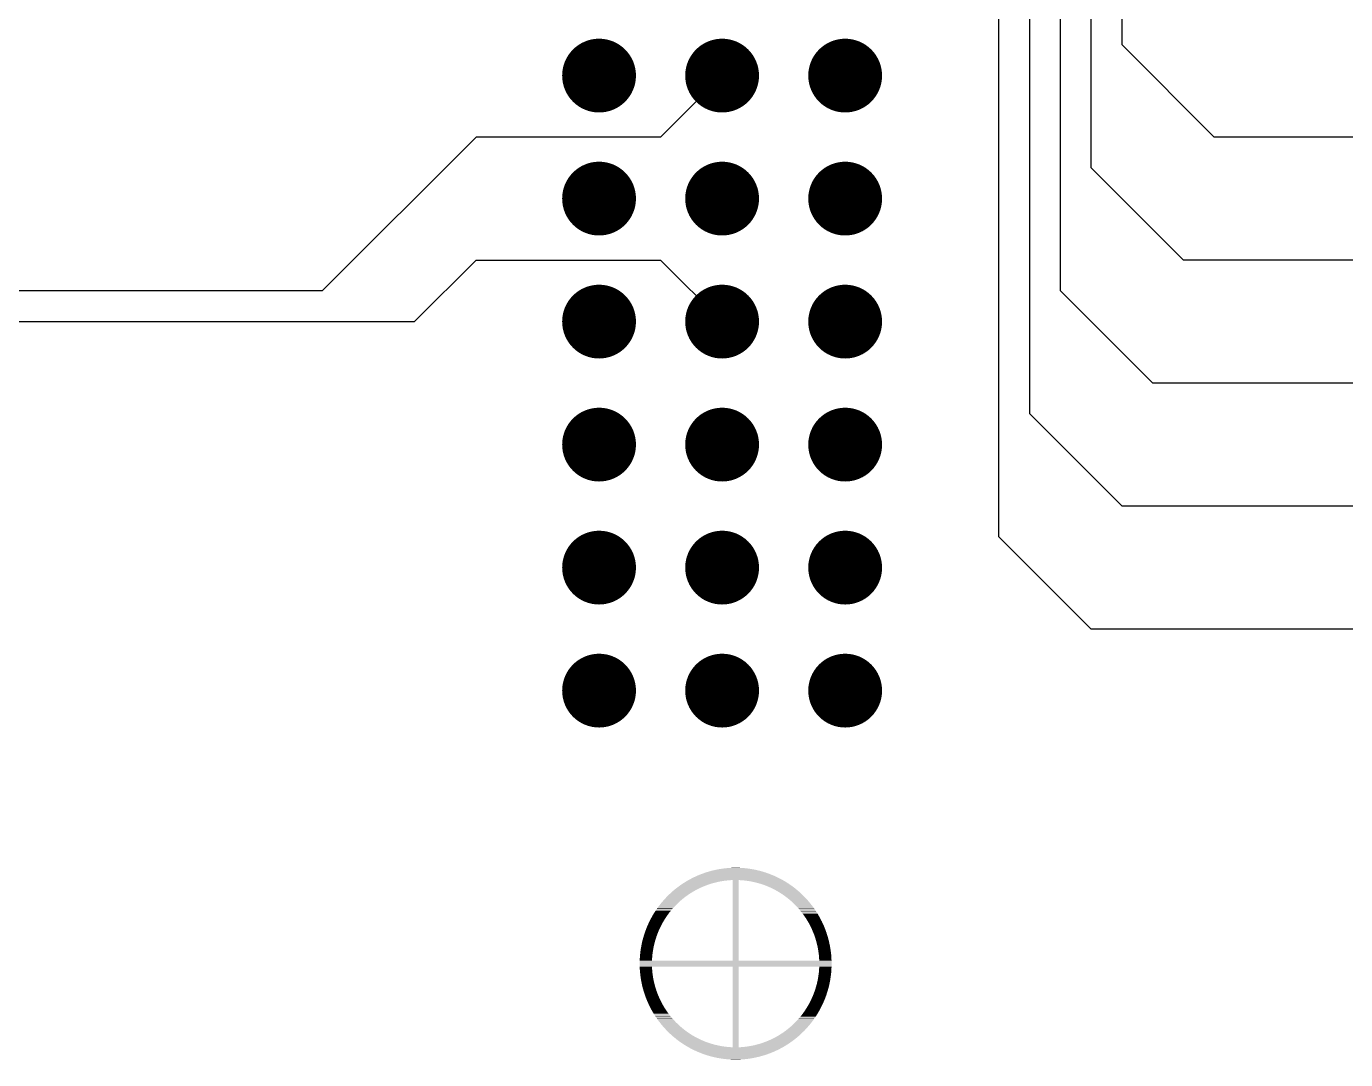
# Model space of a CAD drawing. Extents: x 295 to 953, y 10 to 290.
# Drawn here: x 777.09 to 804.33, y 113.51 to 134.85 of the extents above; entities that cross this region are included whole.
import ezdxf

# ---------------------------------------------------------------- set-up
doc = ezdxf.new("R2010")
doc.units = 0
doc.header["$LTSCALE"] = 5
doc.header["$MEASUREMENT"] = 0
doc.layers.get('0').update_dxf_attribs({"linetype": 'CONTINUOUS', "lineweight": 25})
doc.layers.add('DV-ABPB-A4_BOT', color=7, linetype='CONTINUOUS')

msp = doc.modelspace()

# ---------------------------------------------------------------- linework, layer by layer
at = {"color": 7, "const_width": 0.762}
for points in [[(789.297, 133.833, -1), (788.535, 133.833, -1)], [(791.837, 133.833, -1), (791.075, 133.833, -1)], [(794.377, 133.833, -1), (793.615, 133.833, -1)], [(789.297, 131.293, -1), (788.535, 131.293, -1)], [(791.837, 131.293, -1), (791.075, 131.293, -1)], [(794.377, 131.293, -1), (793.615, 131.293, -1)], [(789.297, 128.753, -1), (788.535, 128.753, -1)], [(791.837, 128.753, -1), (791.075, 128.753, -1)], [(794.377, 128.753, -1), (793.615, 128.753, -1)], [(789.297, 126.213, -1), (788.535, 126.213, -1)], [(791.837, 126.213, -1), (791.075, 126.213, -1)], [(794.377, 126.213, -1), (793.615, 126.213, -1)], [(789.297, 123.673, -1), (788.535, 123.673, -1)], [(791.837, 123.673, -1), (791.075, 123.673, -1)], [(794.377, 123.673, -1), (793.615, 123.673, -1)], [(789.297, 121.133, -1), (788.535, 121.133, -1)], [(791.837, 121.133, -1), (791.075, 121.133, -1)], [(794.377, 121.133, -1), (793.615, 121.133, -1)]]:
    msp.add_lwpolyline(points, format="xyb", close=True, dxfattribs=at)
at = {"color": 7}
for points in [[(792.416, 117.355), (792.361, 117.374), (791.055, 117.355), (791.108, 117.374)], [(792.361, 117.374), (792.356, 117.376), (791.108, 117.374), (791.114, 117.376)], [(792.356, 117.376), (792.301, 117.393), (791.114, 117.376), (791.169, 117.393)], [(792.301, 117.393), (792.295, 117.395), (791.169, 117.393), (791.175, 117.395)], [(792.295, 117.395), (792.24, 117.41), (791.175, 117.395), (791.23, 117.41)], [(792.24, 117.41), (792.234, 117.412), (791.23, 117.41), (791.236, 117.412)], [(792.234, 117.412), (792.178, 117.425), (791.236, 117.412), (791.292, 117.425)], [(792.178, 117.425), (792.173, 117.427), (791.292, 117.425), (791.298, 117.427)], [(792.173, 117.427), (792.116, 117.439), (791.298, 117.427), (791.354, 117.439)], [(792.116, 117.439), (792.11, 117.44), (791.354, 117.439), (791.36, 117.44)], [(792.11, 117.44), (792.053, 117.45), (791.36, 117.44), (791.416, 117.45)], [(792.053, 117.45), (792.048, 117.451), (791.416, 117.45), (791.423, 117.451)], [(792.048, 117.451), (791.991, 117.459), (791.423, 117.451), (791.479, 117.459)], [(791.991, 117.459), (791.985, 117.46), (791.479, 117.459), (791.486, 117.46)], [(791.985, 117.46), (791.927, 117.466), (791.486, 117.46), (791.542, 117.466)], [(791.927, 117.466), (791.922, 117.467), (791.542, 117.466), (791.549, 117.467)], [(791.922, 117.467), (791.864, 117.471), (791.549, 117.467), (791.605, 117.471)], [(791.864, 117.471), (791.859, 117.472), (791.605, 117.471), (791.613, 117.472)], [(791.859, 117.472), (791.8, 117.475), (791.613, 117.472), (791.669, 117.475)], [(791.8, 117.475), (791.795, 117.475), (791.669, 117.475), (791.68, 117.475)], [(791.795, 117.475), (791.732, 117.476), (791.68, 117.475), (791.732, 117.476)], [(791.059, 117.084), (791.114, 117.106), (790.552, 117.084), (790.583, 117.106)], [(791.114, 117.106), (791.147, 117.118), (790.583, 117.106), (790.6, 117.118)], [(791.147, 117.118), (791.17, 117.127), (790.6, 117.118), (790.612, 117.127)], [(791.17, 117.127), (791.226, 117.145), (790.612, 117.127), (790.639, 117.145)], [(791.226, 117.145), (791.257, 117.154), (790.639, 117.145), (790.653, 117.154)], [(791.257, 117.154), (791.283, 117.161), (790.653, 117.154), (790.665, 117.161)], [(791.283, 117.161), (791.34, 117.176), (790.665, 117.161), (790.688, 117.176)], [(791.34, 117.176), (791.394, 117.188), (790.688, 117.176), (790.706, 117.188)], [(791.394, 117.188), (791.398, 117.189), (790.706, 117.188), (790.708, 117.189)], [(791.398, 117.189), (791.456, 117.199), (790.708, 117.189), (790.726, 117.199)], [(791.456, 117.199), (791.515, 117.208), (790.726, 117.199), (790.74, 117.208)], [(791.515, 117.208), (791.574, 117.214), (790.74, 117.208), (790.752, 117.214)], [(791.574, 117.214), (791.633, 117.219), (790.752, 117.214), (790.759, 117.219)], [(791.633, 117.219), (791.655, 117.22), (790.759, 117.219), (790.761, 117.22)], [(791.655, 117.22), (791.672, 117.221), (790.761, 117.22), (790.762, 117.221)], [(792.708, 117.221), (792.704, 117.223), (790.762, 117.221), (790.766, 117.223)], [(792.704, 117.223), (792.653, 117.25), (790.766, 117.223), (790.817, 117.25)], [(792.653, 117.25), (792.648, 117.253), (790.817, 117.25), (790.822, 117.253)], [(792.648, 117.253), (792.596, 117.279), (790.822, 117.253), (790.873, 117.279)], [(792.596, 117.279), (792.591, 117.281), (790.873, 117.279), (790.879, 117.281)], [(792.591, 117.281), (792.539, 117.305), (790.879, 117.281), (790.931, 117.305)], [(792.539, 117.305), (792.533, 117.308), (790.931, 117.305), (790.937, 117.308)], [(792.533, 117.308), (792.48, 117.33), (790.937, 117.308), (790.989, 117.33)], [(792.48, 117.33), (792.475, 117.332), (790.989, 117.33), (790.995, 117.332)], [(792.475, 117.332), (792.421, 117.353), (790.995, 117.332), (791.049, 117.353)], [(792.421, 117.353), (792.416, 117.355), (791.049, 117.353), (791.055, 117.355)], [(791.799, 115.558), (791.799, 117.221), (791.672, 115.558), (791.672, 117.221)], [(792.713, 117.217), (792.708, 117.221), (791.858, 117.217), (791.799, 117.221)], [(792.722, 117.212), (792.713, 117.217), (791.917, 117.212), (791.858, 117.217)], [(792.734, 117.205), (792.722, 117.212), (791.975, 117.205), (791.917, 117.212)], [(792.75, 117.196), (792.734, 117.205), (792.034, 117.196), (791.975, 117.205)], [(792.759, 117.191), (792.75, 117.196), (792.059, 117.191), (792.034, 117.196)], [(792.769, 117.184), (792.759, 117.191), (792.092, 117.184), (792.059, 117.191)], [(792.79, 117.171), (792.769, 117.184), (792.15, 117.171), (792.092, 117.184)], [(792.812, 117.157), (792.79, 117.171), (792.202, 117.157), (792.15, 117.171)], [(792.814, 117.156), (792.812, 117.157), (792.207, 117.156), (792.202, 117.157)], [(792.84, 117.139), (792.814, 117.156), (792.264, 117.139), (792.207, 117.156)], [(792.865, 117.122), (792.84, 117.139), (792.314, 117.122), (792.264, 117.139)], [(792.868, 117.12), (792.865, 117.122), (792.32, 117.12), (792.314, 117.122)], [(792.897, 117.099), (792.868, 117.12), (792.375, 117.099), (792.32, 117.12)], [(792.917, 117.085), (792.897, 117.099), (792.408, 117.085), (792.375, 117.099)], [(790.608, 116.803), (790.635, 116.825), (790.248, 116.803), (790.267, 116.825)], [(790.635, 116.825), (790.654, 116.841), (790.267, 116.825), (790.282, 116.841)], [(790.654, 116.841), (790.693, 116.872), (790.282, 116.841), (790.311, 116.872)], [(790.693, 116.872), (790.7, 116.878), (790.311, 116.872), (790.317, 116.878)], [(790.7, 116.878), (790.749, 116.912), (790.317, 116.878), (790.351, 116.912)], [(790.749, 116.912), (790.755, 116.917), (790.351, 116.912), (790.356, 116.917)], [(790.755, 116.917), (790.798, 116.945), (790.356, 116.917), (790.386, 116.945)], [(790.798, 116.945), (790.822, 116.96), (790.386, 116.945), (790.402, 116.96)], [(790.822, 116.96), (790.848, 116.977), (790.402, 116.96), (790.421, 116.977)], [(790.848, 116.977), (790.892, 117.002), (790.421, 116.977), (790.449, 117.002)], [(790.892, 117.002), (790.899, 117.006), (790.449, 117.002), (790.454, 117.006)], [(790.899, 117.006), (790.952, 117.034), (790.454, 117.006), (790.488, 117.034)], [(790.952, 117.034), (790.969, 117.042), (790.488, 117.034), (790.498, 117.042)], [(790.969, 117.042), (791.005, 117.06), (790.498, 117.042), (790.521, 117.06)], [(791.005, 117.06), (791.053, 117.081), (790.521, 117.06), (790.549, 117.081)], [(791.053, 117.081), (791.059, 117.084), (790.549, 117.081), (790.552, 117.084)], [(792.928, 117.076), (792.917, 117.085), (792.43, 117.076), (792.408, 117.085)], [(792.961, 117.051), (792.928, 117.076), (792.484, 117.051), (792.43, 117.076)], [(792.967, 117.046), (792.961, 117.051), (792.493, 117.046), (792.484, 117.051)], [(792.993, 117.024), (792.967, 117.046), (792.537, 117.024), (792.493, 117.046)], [(793.016, 117.006), (792.993, 117.024), (792.571, 117.006), (792.537, 117.024)], [(793.027, 116.996), (793.016, 117.006), (792.589, 116.996), (792.571, 117.006)], [(793.062, 116.966), (793.027, 116.996), (792.64, 116.966), (792.589, 116.996)], [(793.064, 116.964), (793.062, 116.966), (792.642, 116.964), (792.64, 116.966)], [(793.096, 116.934), (793.064, 116.964), (792.69, 116.934), (792.642, 116.964)], [(793.11, 116.921), (793.096, 116.934), (792.709, 116.921), (792.69, 116.934)], [(793.131, 116.9), (793.11, 116.921), (792.738, 116.9), (792.709, 116.921)], [(793.155, 116.876), (793.131, 116.9), (792.771, 116.876), (792.738, 116.9)], [(793.165, 116.865), (793.155, 116.876), (792.786, 116.865), (792.771, 116.876)], [(793.199, 116.83), (793.165, 116.865), (792.83, 116.83), (792.786, 116.865)], [(793.2, 116.828), (793.199, 116.83), (792.832, 116.828), (792.83, 116.83)], [(793.234, 116.79), (793.2, 116.828), (792.878, 116.79), (792.832, 116.828)], [(790.364, 116.546), (790.387, 116.574), (790.056, 116.546), (790.074, 116.574)], [(790.387, 116.574), (790.401, 116.592), (790.074, 116.574), (790.086, 116.592)], [(790.401, 116.592), (790.431, 116.627), (790.086, 116.592), (790.109, 116.627)], [(790.431, 116.627), (790.44, 116.637), (790.109, 116.627), (790.117, 116.637)], [(790.44, 116.637), (790.478, 116.678), (790.117, 116.637), (790.147, 116.678)], [(790.478, 116.678), (790.48, 116.681), (790.147, 116.678), (790.148, 116.681)], [(790.48, 116.681), (790.521, 116.723), (790.148, 116.681), (790.181, 116.723)], [(790.521, 116.723), (790.527, 116.729), (790.181, 116.723), (790.185, 116.729)], [(790.527, 116.729), (790.564, 116.764), (790.185, 116.729), (790.214, 116.764)], [(790.564, 116.764), (790.579, 116.778), (790.214, 116.764), (790.226, 116.778)], [(790.579, 116.778), (790.608, 116.803), (790.226, 116.778), (790.248, 116.803)], [(793.241, 116.782), (793.234, 116.79), (792.886, 116.782), (792.878, 116.79)], [(793.267, 116.75), (793.241, 116.782), (792.921, 116.75), (792.886, 116.782)], [(793.281, 116.733), (793.267, 116.75), (792.938, 116.733), (792.921, 116.75)], [(793.3, 116.708), (793.281, 116.733), (792.964, 116.708), (792.938, 116.733)], [(793.32, 116.683), (793.3, 116.708), (792.988, 116.683), (792.964, 116.708)], [(793.333, 116.666), (793.32, 116.683), (793.005, 116.666), (792.988, 116.683)], [(793.357, 116.632), (793.333, 116.666), (793.035, 116.632), (793.005, 116.666)], [(793.364, 116.621), (793.357, 116.632), (793.044, 116.621), (793.035, 116.632)], [(793.393, 116.579), (793.364, 116.621), (793.079, 116.579), (793.044, 116.621)], [(793.395, 116.576), (793.393, 116.579), (793.082, 116.576), (793.079, 116.579)], [(793.425, 116.529), (793.395, 116.576), (793.118, 116.529), (793.082, 116.576)], [(790.179, 116.243), (790.205, 116.296), (789.901, 116.243), (789.923, 116.296)], [(790.205, 116.296), (790.234, 116.348), (789.923, 116.296), (789.947, 116.348)], [(790.234, 116.348), (790.237, 116.353), (789.947, 116.348), (789.95, 116.353)], [(790.237, 116.353), (790.264, 116.399), (789.95, 116.353), (789.973, 116.399)], [(790.264, 116.399), (790.271, 116.41), (789.973, 116.399), (789.978, 116.41)], [(790.271, 116.41), (790.296, 116.449), (789.978, 116.41), (789.999, 116.449)], [(790.296, 116.449), (790.307, 116.466), (789.999, 116.449), (790.008, 116.466)], [(790.307, 116.466), (790.329, 116.498), (790.008, 116.466), (790.027, 116.498)], [(790.329, 116.498), (790.346, 116.521), (790.027, 116.498), (790.04, 116.521)], [(790.346, 116.521), (790.364, 116.546), (790.04, 116.521), (790.056, 116.546)], [(793.427, 116.526), (793.425, 116.529), (793.12, 116.526), (793.118, 116.529)], [(793.453, 116.481), (793.427, 116.526), (793.153, 116.481), (793.12, 116.526)], [(793.459, 116.471), (793.453, 116.481), (793.159, 116.471), (793.153, 116.481)], [(793.48, 116.432), (793.459, 116.471), (793.186, 116.432), (793.159, 116.471)], [(793.489, 116.415), (793.48, 116.432), (793.196, 116.415), (793.186, 116.432)], [(793.506, 116.382), (793.489, 116.415), (793.217, 116.382), (793.196, 116.415)], [(793.518, 116.359), (793.506, 116.382), (793.23, 116.359), (793.217, 116.382)], [(793.531, 116.33), (793.518, 116.359), (793.247, 116.33), (793.23, 116.359)], [(793.545, 116.301), (793.531, 116.33), (793.262, 116.301), (793.247, 116.33)], [(793.555, 116.278), (793.545, 116.301), (793.274, 116.278), (793.262, 116.301)], [(790.083, 115.997), (790.091, 116.023), (789.819, 115.997), (789.826, 116.023)], [(790.091, 116.023), (790.102, 116.058), (789.826, 116.023), (789.836, 116.058)], [(790.102, 116.058), (790.11, 116.079), (789.836, 116.058), (789.842, 116.079)], [(790.11, 116.079), (790.125, 116.118), (789.842, 116.079), (789.855, 116.118)], [(790.125, 116.118), (790.131, 116.135), (789.855, 116.118), (789.86, 116.135)], [(790.131, 116.135), (790.149, 116.178), (789.86, 116.135), (789.876, 116.178)], [(790.149, 116.178), (790.154, 116.189), (789.876, 116.178), (789.88, 116.189)], [(790.154, 116.189), (790.176, 116.237), (789.88, 116.189), (789.898, 116.237)], [(790.176, 116.237), (790.179, 116.243), (789.898, 116.237), (789.901, 116.243)], [(793.569, 116.243), (793.555, 116.278), (793.291, 116.243), (793.274, 116.278)], [(793.577, 116.225), (793.569, 116.243), (793.3, 116.225), (793.291, 116.243)], [(793.592, 116.184), (793.577, 116.225), (793.319, 116.184), (793.3, 116.225)], [(793.597, 116.17), (793.592, 116.184), (793.324, 116.17), (793.319, 116.184)], [(793.614, 116.124), (793.597, 116.17), (793.343, 116.124), (793.324, 116.17)], [(793.616, 116.116), (793.614, 116.124), (793.347, 116.116), (793.343, 116.124)], [(793.633, 116.063), (793.616, 116.116), (793.366, 116.063), (793.347, 116.116)], [(793.634, 116.06), (793.633, 116.063), (793.367, 116.06), (793.366, 116.063)], [(793.65, 116.004), (793.634, 116.06), (793.385, 116.004), (793.367, 116.06)], [(790.018, 115.685), (790.025, 115.735), (789.763, 115.685), (789.769, 115.735)], [(790.025, 115.735), (790.027, 115.748), (789.769, 115.735), (789.77, 115.748)], [(790.027, 115.748), (790.034, 115.793), (789.77, 115.748), (789.777, 115.793)], [(790.034, 115.793), (790.037, 115.81), (789.777, 115.793), (789.779, 115.81)], [(790.037, 115.81), (790.045, 115.852), (789.779, 115.81), (789.787, 115.852)], [(790.045, 115.852), (790.05, 115.873), (789.787, 115.852), (789.79, 115.873)], [(790.05, 115.873), (790.058, 115.909), (789.79, 115.873), (789.798, 115.909)], [(790.058, 115.909), (790.065, 115.935), (789.798, 115.909), (789.803, 115.935)], [(790.065, 115.935), (790.074, 115.967), (789.803, 115.935), (789.811, 115.967)], [(790.074, 115.967), (790.083, 115.997), (789.811, 115.967), (789.819, 115.997)], [(793.65, 116.002), (793.65, 116.004), (793.386, 116.002), (793.385, 116.004)], [(793.664, 115.947), (793.65, 116.002), (793.402, 115.947), (793.386, 116.002)], [(793.665, 115.941), (793.664, 115.947), (793.403, 115.941), (793.402, 115.947)], [(793.676, 115.889), (793.665, 115.941), (793.417, 115.889), (793.403, 115.941)], [(793.679, 115.879), (793.676, 115.889), (793.419, 115.879), (793.417, 115.889)], [(793.687, 115.831), (793.679, 115.879), (793.429, 115.831), (793.419, 115.879)], [(793.69, 115.816), (793.687, 115.831), (793.432, 115.816), (793.429, 115.831)], [(793.696, 115.773), (793.69, 115.816), (793.44, 115.773), (793.432, 115.816)], [(793.699, 115.754), (793.696, 115.773), (793.442, 115.754), (793.44, 115.773)], [(793.704, 115.714), (793.699, 115.754), (793.448, 115.714), (793.442, 115.754)], [(793.716, 115.495), (793.715, 115.558), (789.754, 115.495), (789.755, 115.558)], [(793.715, 115.431), (793.716, 115.495), (789.755, 115.431), (789.754, 115.495)], [(790.009, 115.558), (790.012, 115.617), (789.755, 115.558), (789.758, 115.617)], [(790.013, 115.621), (790.017, 115.676), (789.758, 115.621), (789.762, 115.676)], [(790.012, 115.617), (790.013, 115.621), (789.758, 115.617), (789.758, 115.621)], [(790.017, 115.676), (790.018, 115.685), (789.762, 115.676), (789.763, 115.685)], [(793.707, 115.691), (793.704, 115.714), (793.451, 115.691), (793.448, 115.714)], [(793.709, 115.656), (793.707, 115.691), (793.455, 115.656), (793.451, 115.691)], [(793.712, 115.627), (793.709, 115.656), (793.457, 115.627), (793.455, 115.656)], [(793.713, 115.597), (793.712, 115.627), (793.459, 115.597), (793.457, 115.627)], [(793.715, 115.564), (793.713, 115.597), (793.461, 115.564), (793.459, 115.597)], [(793.715, 115.558), (793.715, 115.564), (793.461, 115.558), (793.461, 115.564)], [(790.009, 115.425), (790.009, 115.431), (789.755, 115.425), (789.755, 115.431)], [(790.011, 115.392), (790.009, 115.425), (789.757, 115.392), (789.755, 115.425)], [(790.013, 115.362), (790.011, 115.392), (789.758, 115.362), (789.757, 115.392)], [(790.015, 115.333), (790.013, 115.362), (789.761, 115.333), (789.758, 115.362)], [(790.019, 115.298), (790.015, 115.333), (789.764, 115.298), (789.761, 115.333)], [(790.022, 115.275), (790.019, 115.298), (789.766, 115.275), (789.764, 115.298)], [(790.028, 115.235), (790.022, 115.275), (789.771, 115.235), (789.766, 115.275)], [(790.03, 115.216), (790.028, 115.235), (789.774, 115.216), (789.771, 115.235)], [(790.038, 115.173), (790.03, 115.216), (789.78, 115.173), (789.774, 115.216)], [(791.799, 113.768), (791.799, 115.431), (791.672, 113.768), (791.672, 115.431)], [(793.691, 115.179), (793.693, 115.196), (793.433, 115.179), (793.436, 115.196)], [(793.693, 115.196), (793.7, 115.241), (793.436, 115.196), (793.443, 115.241)], [(793.7, 115.241), (793.701, 115.254), (793.443, 115.241), (793.445, 115.254)], [(793.701, 115.254), (793.707, 115.304), (793.445, 115.254), (793.452, 115.304)], [(793.707, 115.304), (793.708, 115.313), (793.452, 115.304), (793.453, 115.313)], [(793.708, 115.313), (793.712, 115.368), (793.453, 115.313), (793.458, 115.368)], [(793.712, 115.372), (793.715, 115.431), (793.458, 115.372), (793.461, 115.431)], [(793.712, 115.368), (793.712, 115.372), (793.458, 115.368), (793.458, 115.372)], [(790.041, 115.158), (790.038, 115.173), (789.783, 115.158), (789.78, 115.173)], [(790.051, 115.11), (790.041, 115.158), (789.791, 115.11), (789.783, 115.158)], [(790.054, 115.1), (790.051, 115.11), (789.794, 115.1), (789.791, 115.11)], [(790.067, 115.048), (790.054, 115.1), (789.805, 115.048), (789.794, 115.1)], [(790.068, 115.042), (790.067, 115.048), (789.806, 115.042), (789.805, 115.048)], [(790.084, 114.987), (790.068, 115.042), (789.82, 114.987), (789.806, 115.042)], [(790.085, 114.985), (790.084, 114.987), (789.82, 114.985), (789.82, 114.987)], [(790.103, 114.929), (790.085, 114.985), (789.836, 114.929), (789.82, 114.985)], [(790.104, 114.926), (790.103, 114.929), (789.837, 114.926), (789.836, 114.929)], [(790.123, 114.873), (790.104, 114.926), (789.854, 114.873), (789.837, 114.926)], [(793.628, 114.91), (793.635, 114.931), (793.36, 114.91), (793.368, 114.931)], [(793.635, 114.931), (793.644, 114.966), (793.368, 114.931), (793.379, 114.966)], [(793.644, 114.966), (793.652, 114.992), (793.379, 114.966), (793.387, 114.992)], [(793.652, 114.992), (793.659, 115.022), (793.387, 114.992), (793.396, 115.022)], [(793.659, 115.022), (793.667, 115.054), (793.396, 115.022), (793.405, 115.054)], [(793.667, 115.054), (793.672, 115.08), (793.405, 115.054), (793.412, 115.08)], [(793.672, 115.08), (793.68, 115.116), (793.412, 115.08), (793.42, 115.116)], [(793.68, 115.116), (793.684, 115.137), (793.42, 115.116), (793.425, 115.137)], [(793.684, 115.137), (793.691, 115.179), (793.425, 115.137), (793.433, 115.179)], [(790.127, 114.865), (790.123, 114.873), (789.856, 114.865), (789.854, 114.873)], [(790.146, 114.819), (790.127, 114.865), (789.873, 114.819), (789.856, 114.865)], [(790.152, 114.805), (790.146, 114.819), (789.878, 114.805), (789.873, 114.819)], [(790.17, 114.764), (790.152, 114.805), (789.893, 114.764), (789.878, 114.805)], [(790.179, 114.746), (790.17, 114.764), (789.901, 114.746), (789.893, 114.764)], [(790.196, 114.711), (790.179, 114.746), (789.916, 114.711), (789.901, 114.746)], [(790.208, 114.688), (790.196, 114.711), (789.926, 114.688), (789.916, 114.711)], [(790.223, 114.659), (790.208, 114.688), (789.939, 114.659), (789.926, 114.688)], [(790.24, 114.63), (790.223, 114.659), (789.952, 114.63), (789.939, 114.659)], [(793.523, 114.641), (793.547, 114.693), (793.237, 114.641), (793.265, 114.693)], [(793.547, 114.693), (793.569, 114.746), (793.265, 114.693), (793.292, 114.746)], [(793.569, 114.746), (793.572, 114.752), (793.292, 114.746), (793.294, 114.752)], [(793.572, 114.752), (793.59, 114.8), (793.294, 114.752), (793.316, 114.8)], [(793.59, 114.8), (793.595, 114.811), (793.316, 114.8), (793.321, 114.811)], [(793.595, 114.811), (793.61, 114.854), (793.321, 114.811), (793.339, 114.854)], [(793.61, 114.854), (793.615, 114.871), (793.339, 114.854), (793.345, 114.871)], [(793.615, 114.871), (793.628, 114.91), (793.345, 114.871), (793.36, 114.91)], [(790.253, 114.607), (790.24, 114.63), (789.964, 114.607), (789.952, 114.63)], [(790.274, 114.574), (790.253, 114.607), (789.981, 114.574), (789.964, 114.607)], [(790.284, 114.557), (790.274, 114.574), (789.99, 114.557), (789.981, 114.574)], [(790.311, 114.518), (790.284, 114.557), (790.011, 114.518), (789.99, 114.557)], [(790.317, 114.508), (790.311, 114.518), (790.017, 114.508), (790.011, 114.518)], [(790.35, 114.463), (790.317, 114.508), (790.043, 114.463), (790.017, 114.508)], [(790.352, 114.46), (790.35, 114.463), (790.045, 114.46), (790.043, 114.463)], [(790.388, 114.413), (790.352, 114.46), (790.075, 114.413), (790.045, 114.46)], [(790.391, 114.41), (790.388, 114.413), (790.077, 114.41), (790.075, 114.413)], [(790.426, 114.368), (790.391, 114.41), (790.106, 114.368), (790.077, 114.41)], [(793.361, 114.362), (793.384, 114.397), (793.039, 114.362), (793.069, 114.397)], [(793.384, 114.397), (793.396, 114.415), (793.069, 114.397), (793.083, 114.415)], [(793.396, 114.415), (793.414, 114.443), (793.083, 114.415), (793.106, 114.443)], [(793.414, 114.443), (793.43, 114.468), (793.106, 114.443), (793.124, 114.468)], [(793.43, 114.468), (793.443, 114.491), (793.124, 114.468), (793.141, 114.491)], [(793.443, 114.491), (793.462, 114.523), (793.141, 114.491), (793.163, 114.523)], [(793.462, 114.523), (793.471, 114.54), (793.163, 114.523), (793.174, 114.54)], [(793.471, 114.54), (793.492, 114.579), (793.174, 114.54), (793.199, 114.579)], [(793.492, 114.579), (793.497, 114.59), (793.199, 114.579), (793.206, 114.59)], [(793.497, 114.59), (793.52, 114.636), (793.206, 114.59), (793.233, 114.636)], [(793.52, 114.636), (793.523, 114.641), (793.233, 114.636), (793.237, 114.641)], [(790.436, 114.357), (790.426, 114.368), (790.113, 114.357), (790.106, 114.368)], [(790.466, 114.323), (790.436, 114.357), (790.137, 114.323), (790.113, 114.357)], [(790.482, 114.306), (790.466, 114.323), (790.15, 114.306), (790.137, 114.323)], [(790.506, 114.281), (790.482, 114.306), (790.17, 114.281), (790.15, 114.306)], [(790.532, 114.256), (790.506, 114.281), (790.189, 114.256), (790.17, 114.281)], [(790.549, 114.239), (790.532, 114.256), (790.203, 114.239), (790.189, 114.256)], [(790.584, 114.207), (790.549, 114.239), (790.229, 114.207), (790.203, 114.239)], [(790.593, 114.199), (790.584, 114.207), (790.236, 114.199), (790.229, 114.207)], [(790.638, 114.161), (790.593, 114.199), (790.27, 114.161), (790.236, 114.199)], [(790.64, 114.159), (790.638, 114.161), (790.272, 114.159), (790.27, 114.161)], [(790.684, 114.124), (790.64, 114.159), (790.305, 114.124), (790.272, 114.159)], [(790.699, 114.113), (790.684, 114.124), (790.315, 114.113), (790.305, 114.124)], [(790.732, 114.089), (790.699, 114.113), (790.339, 114.089), (790.315, 114.113)], [(793.119, 114.077), (793.153, 114.111), (792.722, 114.077), (792.77, 114.111)], [(793.153, 114.111), (793.159, 114.117), (792.77, 114.111), (792.777, 114.117)], [(793.159, 114.117), (793.188, 114.148), (792.777, 114.117), (792.816, 114.148)], [(793.188, 114.148), (793.203, 114.164), (792.816, 114.148), (792.836, 114.164)], [(793.203, 114.164), (793.222, 114.186), (792.836, 114.164), (792.862, 114.186)], [(793.222, 114.186), (793.244, 114.211), (792.862, 114.186), (792.891, 114.211)], [(793.244, 114.211), (793.256, 114.225), (792.891, 114.211), (792.906, 114.225)], [(793.256, 114.225), (793.285, 114.26), (792.906, 114.225), (792.943, 114.26)], [(793.285, 114.26), (793.289, 114.266), (792.943, 114.26), (792.949, 114.266)], [(793.289, 114.266), (793.322, 114.308), (792.949, 114.266), (792.99, 114.308)], [(793.322, 114.308), (793.324, 114.311), (792.99, 114.308), (792.992, 114.311)], [(793.324, 114.311), (793.353, 114.352), (792.992, 114.311), (793.03, 114.352)], [(793.353, 114.352), (793.361, 114.362), (793.03, 114.352), (793.039, 114.362)], [(790.761, 114.068), (790.732, 114.089), (790.36, 114.068), (790.339, 114.089)], [(790.78, 114.055), (790.761, 114.068), (790.374, 114.055), (790.36, 114.068)], [(790.828, 114.025), (790.78, 114.055), (790.406, 114.025), (790.374, 114.055)], [(790.83, 114.023), (790.828, 114.025), (790.408, 114.023), (790.406, 114.025)], [(790.881, 113.993), (790.83, 114.023), (790.443, 113.993), (790.408, 114.023)], [(790.9, 113.983), (790.881, 113.993), (790.454, 113.983), (790.443, 113.993)], [(790.933, 113.965), (790.9, 113.983), (790.477, 113.965), (790.454, 113.983)], [(790.977, 113.943), (790.933, 113.965), (790.503, 113.943), (790.477, 113.965)], [(790.986, 113.938), (790.977, 113.943), (790.509, 113.938), (790.503, 113.943)], [(791.04, 113.913), (790.986, 113.938), (790.542, 113.913), (790.509, 113.938)], [(791.062, 113.904), (791.04, 113.913), (790.553, 113.904), (790.542, 113.913)], [(791.095, 113.89), (791.062, 113.904), (790.573, 113.89), (790.553, 113.904)], [(791.15, 113.869), (791.095, 113.89), (790.602, 113.869), (790.573, 113.89)], [(791.157, 113.867), (791.15, 113.869), (790.605, 113.867), (790.602, 113.869)], [(791.206, 113.85), (791.157, 113.867), (790.63, 113.85), (790.605, 113.867)], [(791.263, 113.833), (791.206, 113.85), (790.656, 113.833), (790.63, 113.85)], [(791.268, 113.832), (791.263, 113.833), (790.658, 113.832), (790.656, 113.833)], [(791.32, 113.818), (791.268, 113.832), (790.68, 113.818), (790.658, 113.832)], [(792.805, 113.828), (792.817, 113.835), (792.187, 113.828), (792.213, 113.835)], [(792.817, 113.835), (792.831, 113.844), (792.213, 113.835), (792.244, 113.844)], [(792.831, 113.844), (792.858, 113.862), (792.244, 113.844), (792.3, 113.862)], [(792.858, 113.862), (792.87, 113.871), (792.3, 113.862), (792.323, 113.871)], [(792.87, 113.871), (792.887, 113.883), (792.323, 113.871), (792.356, 113.883)], [(792.887, 113.883), (792.918, 113.905), (792.356, 113.883), (792.411, 113.905)], [(792.918, 113.905), (792.921, 113.908), (792.411, 113.905), (792.417, 113.908)], [(792.921, 113.908), (792.949, 113.929), (792.417, 113.908), (792.465, 113.929)], [(792.949, 113.929), (792.972, 113.947), (792.465, 113.929), (792.501, 113.947)], [(792.972, 113.947), (792.982, 113.955), (792.501, 113.947), (792.518, 113.955)], [(792.982, 113.955), (793.016, 113.983), (792.518, 113.955), (792.571, 113.983)], [(793.016, 113.983), (793.021, 113.987), (792.571, 113.983), (792.578, 113.987)], [(793.021, 113.987), (793.049, 114.012), (792.578, 113.987), (792.622, 114.012)], [(793.049, 114.012), (793.068, 114.029), (792.622, 114.012), (792.649, 114.029)], [(793.068, 114.029), (793.084, 114.044), (792.649, 114.029), (792.672, 114.044)], [(793.084, 114.044), (793.114, 114.072), (792.672, 114.044), (792.715, 114.072)], [(793.114, 114.072), (793.119, 114.077), (792.715, 114.072), (792.722, 114.077)], [(791.378, 113.805), (791.32, 113.818), (790.701, 113.805), (790.68, 113.818)], [(791.411, 113.798), (791.378, 113.805), (790.711, 113.798), (790.701, 113.805)], [(791.436, 113.793), (791.411, 113.798), (790.72, 113.793), (790.711, 113.798)], [(791.495, 113.784), (791.436, 113.793), (790.736, 113.784), (790.72, 113.793)], [(791.553, 113.777), (791.495, 113.784), (790.748, 113.777), (790.736, 113.784)], [(791.612, 113.772), (791.553, 113.777), (790.757, 113.772), (790.748, 113.777)], [(791.672, 113.768), (791.612, 113.772), (790.763, 113.768), (790.757, 113.772)], [(792.704, 113.766), (792.708, 113.768), (790.766, 113.766), (790.763, 113.768)], [(792.653, 113.739), (792.704, 113.766), (790.817, 113.739), (790.766, 113.766)], [(792.648, 113.736), (792.653, 113.739), (790.822, 113.736), (790.817, 113.739)], [(792.597, 113.71), (792.648, 113.736), (790.874, 113.71), (790.822, 113.736)], [(792.591, 113.708), (792.597, 113.71), (790.879, 113.708), (790.874, 113.71)], [(792.539, 113.684), (792.591, 113.708), (790.931, 113.684), (790.879, 113.708)], [(792.533, 113.681), (792.539, 113.684), (790.937, 113.681), (790.931, 113.684)], [(792.481, 113.659), (792.533, 113.681), (790.99, 113.659), (790.937, 113.681)], [(792.475, 113.657), (792.481, 113.659), (790.995, 113.657), (790.99, 113.659)], [(792.421, 113.636), (792.475, 113.657), (791.049, 113.636), (790.995, 113.657)], [(792.416, 113.634), (792.421, 113.636), (791.054, 113.634), (791.049, 113.636)], [(792.362, 113.615), (792.416, 113.634), (791.109, 113.615), (791.054, 113.634)], [(792.356, 113.613), (792.362, 113.615), (791.114, 113.613), (791.109, 113.615)], [(792.301, 113.596), (792.356, 113.613), (791.169, 113.596), (791.114, 113.613)], [(792.295, 113.594), (792.301, 113.596), (791.175, 113.594), (791.169, 113.596)], [(792.24, 113.579), (792.295, 113.594), (791.23, 113.579), (791.175, 113.594)], [(792.234, 113.577), (792.24, 113.579), (791.236, 113.577), (791.23, 113.579)], [(792.178, 113.564), (792.234, 113.577), (791.292, 113.564), (791.236, 113.577)], [(792.172, 113.562), (792.178, 113.564), (791.298, 113.562), (791.292, 113.564)], [(792.116, 113.55), (792.172, 113.562), (791.354, 113.55), (791.298, 113.562)], [(792.708, 113.768), (792.709, 113.769), (791.799, 113.768), (791.815, 113.769)], [(792.709, 113.769), (792.711, 113.77), (791.815, 113.769), (791.837, 113.77)], [(792.711, 113.77), (792.719, 113.775), (791.837, 113.77), (791.896, 113.775)], [(792.719, 113.775), (792.73, 113.781), (791.896, 113.775), (791.955, 113.781)], [(792.73, 113.781), (792.744, 113.79), (791.955, 113.781), (792.014, 113.79)], [(792.744, 113.79), (792.762, 113.8), (792.014, 113.79), (792.072, 113.8)], [(792.762, 113.8), (792.764, 113.801), (792.072, 113.8), (792.076, 113.801)], [(792.764, 113.801), (792.782, 113.813), (792.076, 113.801), (792.13, 113.813)], [(792.782, 113.813), (792.805, 113.828), (792.13, 113.813), (792.187, 113.828)], [(792.11, 113.549), (792.116, 113.55), (791.36, 113.549), (791.354, 113.55)], [(792.054, 113.539), (792.11, 113.549), (791.417, 113.539), (791.36, 113.549)], [(792.047, 113.538), (792.054, 113.539), (791.422, 113.538), (791.417, 113.539)], [(791.991, 113.53), (792.047, 113.538), (791.48, 113.53), (791.422, 113.538)], [(791.984, 113.529), (791.991, 113.53), (791.485, 113.529), (791.48, 113.53)], [(791.928, 113.523), (791.984, 113.529), (791.543, 113.523), (791.485, 113.529)], [(791.921, 113.522), (791.928, 113.523), (791.548, 113.522), (791.543, 113.523)], [(791.865, 113.518), (791.921, 113.522), (791.606, 113.518), (791.548, 113.522)], [(791.857, 113.517), (791.865, 113.518), (791.611, 113.517), (791.606, 113.518)], [(791.801, 113.514), (791.857, 113.517), (791.67, 113.514), (791.611, 113.517)], [(791.79, 113.514), (791.801, 113.514), (791.675, 113.514), (791.67, 113.514)], [(791.738, 113.513), (791.79, 113.514), (791.738, 113.513), (791.675, 113.514)]]:
    msp.add_solid(points, dxfattribs=at)
at = {"layer": 'DV-ABPB-A4_BOT', "color": 7}
for p, q in [((799.711, 134.468), (799.711, 152.248)), ((799.076, 131.928), (799.076, 150.978)), ((798.441, 129.388), (798.441, 138.278)), ((797.806, 126.848), (797.806, 137.008)), ((797.171, 124.308), (797.171, 135.738)), ((801.616, 132.563), (799.711, 134.468)), ((791.456, 133.833), (790.186, 132.563)), ((786.376, 132.563), (783.201, 129.388)), ((790.186, 132.563), (786.376, 132.563)), ((813.046, 132.563), (801.616, 132.563)), ((800.981, 130.023), (799.076, 131.928)), ((785.106, 128.753), (786.376, 130.023)), ((786.376, 130.023), (790.186, 130.023)), ((790.186, 130.023), (791.456, 128.753)), ((813.046, 130.023), (800.981, 130.023)), ((783.201, 129.388), (748.911, 129.388)), ((800.346, 127.483), (798.441, 129.388)), ((749.546, 128.753), (785.106, 128.753)), ((813.046, 127.483), (800.346, 127.483)), ((799.711, 124.943), (797.806, 126.848)), ((813.046, 124.943), (799.711, 124.943)), ((799.076, 122.403), (797.171, 124.308)), ((813.046, 122.403), (799.076, 122.403))]:
    msp.add_line(p, q, dxfattribs=at)

doc.saveas('drawing.dxf')
